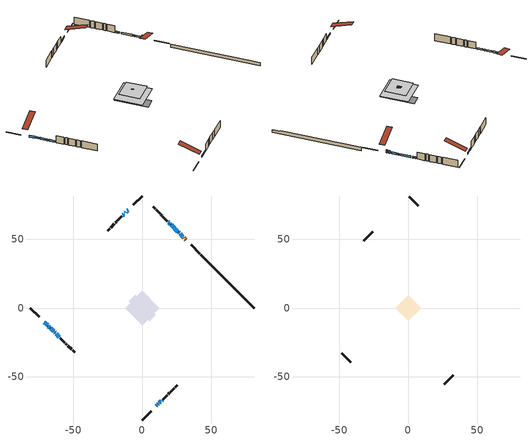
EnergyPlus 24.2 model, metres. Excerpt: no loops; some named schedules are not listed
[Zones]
conditioned space
 floor outside (Floor1 construction): -0.76,0 0,0.76 0.76,0 0,-0.76 z0.5
 floor outside (Floor2 construction): -4.28,0 0,4.28 4.28,0 0,-4.28 z0.5
 floor adiabatic (AdiabaticFloorConstruction): -12.43,0 0,12.43 12.43,0 0,-12.43 z2.94
 floor foundation (Slab1 construction): -9.71,5.07 -5.07,9.71 9.71,-5.07 5.07,-9.71 z-1.75
 wall outside (RimJoist1 construction): 0,-81.41 6.49,-74.91 / -81.41,0 -74.91,-6.49 / 0,81.41 -6.49,74.91 / 41.93,39.48 35.44,45.97 z0.5:0.8
 wall outside (AdiabaticWallConstruction 1): 31.74,49.67 31.31,50.1 / 30.65,50.75 30.1,51.31 z0.5:2.53
 wall outside (AdiabaticWallConstruction): -10.19,71.22 -10.82,70.59 / 29.44,51.97 27.53,53.88 / 26.87,54.54 26.5,54.91 / -11.47,69.94 -12.17,69.24 / -71.22,-10.19 -68.8,-12.6 / -68.15,-13.26 -67.22,-14.19 / -66.56,-14.84 -64.33,-17.07 / 25.84,55.56 21.02,60.39 / 10.19,-71.22 10.65,-70.75 / -12.82,68.58 -12.97,68.44 / 20.36,61.05 20.12,61.29 / 11.31,-70.1 11.8,-69.61 / 19.46,61.95 19,62.41 / -63.68,-17.73 -63.26,-18.15 / -62.61,-18.8 -60.19,-21.22 / 12.45,-68.96 13.1,-68.31 / 13.76,-67.65 14.22,-67.19 / -13.63,67.78 -14.09,67.32 z0.5:1.72
 wall outside (Wall1 construction): 14.88,-66.53 18.15,-63.25 / -59.54,-21.87 -56.26,-25.15 / -14.75,66.66 -18.02,63.38 / 18.34,63.07 15.07,66.34 z0.5:5.38
 wall outside (Wall2 construction): 18.81,-62.6 19.65,-61.76 / -55.6,-25.8 -54.77,-26.64 / -18.68,62.73 -19.52,61.89 / 14.41,67 13.57,67.84 z0.5:5.38
 wall outside (Wall3 construction): 20.3,-61.1 23.15,-58.26 / -54.11,-27.3 -51.26,-30.15 / -20.17,61.23 -23.02,58.39 / 12.92,68.49 10.07,71.34 z0.5:5.38
 wall outside (Wall4 construction): 23.81,-57.6 25.34,-56.07 / -50.6,-30.8 -49.08,-32.33 / -23.68,57.73 -25.21,56.2 / 9.41,72 7.88,73.52 z0.5:5.38
 wall foundation (FoundationWall1 construction): 42.59,38.82,-1.75 42.59,38.82,0.5 77.53,3.88,0.5 77.53,3.88,0.23 81.41,0,0.23 81.41,0,-1.75
 window (WindowConstruction 7): -10.19,71.22 -10.82,70.59 z0.5:1.72
 window (WindowConstruction 8): 29.44,51.97 27.53,53.88 z0.5:1.72
 window (WindowConstruction 9): 26.87,54.54 26.5,54.91 z0.5:1.72
 window (WindowConstruction 10): -11.47,69.93 -12.17,69.24 z0.5:1.72
 window (WindowConstruction 11): -71.22,-10.19 -68.81,-12.6 z0.5:1.72
 window (WindowConstruction 12): -68.15,-13.26 -67.22,-14.19 z0.5:1.72
 window (WindowConstruction 13): -66.56,-14.84 -64.33,-17.07 z0.5:1.72
 window (WindowConstruction): 25.84,55.56 21.02,60.39 z0.5:1.72
 window (WindowConstruction 14): 10.19,-71.22 10.65,-70.75 z0.5:1.72
 window (WindowConstruction 15): -12.83,68.58 -12.97,68.44 z0.5:1.72
 window (WindowConstruction 16): 20.36,61.05 20.12,61.29 z0.5:1.72
 window (WindowConstruction 17): 11.31,-70.1 11.8,-69.61 z0.5:1.72
 window (WindowConstruction 1): 19.46,61.95 19,62.41 z0.5:1.72
 window (WindowConstruction 2): -63.68,-17.73 -63.26,-18.15 z0.5:1.72
 window (WindowConstruction 3): -62.61,-18.8 -60.19,-21.22 z0.5:1.72
 window (WindowConstruction 4): 12.45,-68.96 13.1,-68.31 z0.5:1.72
 window (WindowConstruction 5): 13.76,-67.65 14.22,-67.19 z0.5:1.72
 window (WindowConstruction 6): -13.63,67.78 -14.09,67.32 z0.5:1.72
 door (Door): 31.74,49.67 31.31,50.1 z0.5:2.53
 door (Door 1): 30.65,50.75 30.1,51.31 z0.5:2.53
 ceiling adiabatic (AdiabaticFloorConstruction): 0,-12.43 12.43,0 0,12.43 -12.43,0 z2.94
 roof outside (Roof2 construction): 0,1.84 -1.84,0 0,-1.84 1.84,0 z5.38
attic - vented
 floor to conditioned space (Floor3 construction Reversed): -9.28,0 0,9.28 9.28,0 0,-9.28 z5.38
 wall outside (Wall5 construction): 25.99,-55.42 32.56,-48.85 / -48.42,-32.99 -41.85,-39.56 / -25.86,55.54 -32.43,48.98 / 7.23,74.18 0.66,80.75 z0.5:5.38
 roof outside (Roof1 construction): 9.53,-71.87,5.38 0.49,-62.83,9.64 -1.89,-65.22,9.64 7.15,-74.26,5.38; -71.87,-9.53,5.38 -62.83,-0.49,9.64 -65.22,1.89,9.64 -74.26,-7.15,5.38; -9.53,71.87,5.38 -0.49,62.83,9.64 1.89,65.22,9.64 -7.15,74.26,5.38; 32.4,49.01,5.38 23.36,39.97,9.64 25.74,37.59,9.64 34.78,46.63,5.38
[Building]
Building 1: Terrain=Suburbs
[Site:Location]
Montreal Intl AP_QC: Latitude {deg}=45.47; Longitude {deg}=-73.74; Time Zone {hr}=-5; Elevation {m}=36; Keep Site Location Information=Yes
[Site:GroundTemperature:Shallow]
2.07863, -0.316383, -0.508184, 0.628371, 5.19101, 9.73239, 13.6695, 16.1636, 16.3755, 14.347, 10.5102, 6.10817
[Site:WaterMainsTemperature]
Calculation Method=Schedule; Temperature Schedule=mains temperature schedule
[Material] Roughness=Rough; Thermal Absorptance=0.9
Name | Thickness {m} | Conductivity {W/m-K} | Density {kg/m3} | Specific Heat {J/kg-K} | Solar Absorptance | Visible Absorptance
asphalt or fiberglass shingles | 0.00635 | 0.162714 | 1121.4 | 1465.45 | 0.84 | 0.84
ceiling loosefill ins | 0.254 | 0.0480833 | 16.02 | 1046.75 | 0.7 | 0.7
ceiling stud and cavity | 0.1397 | 0.144512 | 65.682 | 1177.47 | 0.7 | 0.7
concrete 4.0 in. | 0.1016 | 1.803125 | 2242.8 | 837.4 | 0.7 | 0.7
concrete 8.0 in. | 0.2032 | 1.803125 | 2242.8 | 837.4 | 0.7 | 0.7
door material | 0.04445 | 0.327969 | 512.64 | 1214.23 | 0.7 | 0.7
exterior vertical ins | 0.0401387 | 0.029427 | 32.04 | 1214.23 | 0.7 | 0.7
floor covering | 0.0127 | 0.0433444 | 54.468 | 1339.84 | 0.6 | 0.6
floor rigid ins; rim joist rigid ins; wall rigid ins | 0.051816 | 0.029427 | 32.04 | 1214.23 | 0.7 | 0.7
floor rigid ins 1; wall rigid ins 1 | 0.512978 | 0.029427 | 32.04 | 1214.23 | 0.7 | 0.7
floor stud and cavity | 0.1397 | 0.107184 | 92.3553 | 1139.71 | 0.7 | 0.7
floor stud and cavity 1 | 0.1397 | 0.0922318 | 92.3553 | 1139.71 | 0.7 | 0.7
floor stud and cavity 2 | 0.1397 | 1.75129 | 37.0049 | 1207.88 | 0.7 | 0.7
furniture material conditioned space 1 | 0.1524 | 0.115458 | 640.8 | 1214.23 | 0.6 | 0.6
gypsum board | 0.0127 | 0.160291 | 801 | 837.4 | 0.6 | 0.6
gypsum board 1 | 0.0127 | 0.160291 | 801 | 837.4 | 0.7 | 0.7
osb sheathing 0.5 in. | 0.0127 | 0.115458 | 512.64 | 1214.23 | 0.7 | 0.7
osb sheathing 0.75 in. | 0.01905 | 0.115458 | 512.64 | 1214.23 | 0.7 | 0.7
osb sheathing 2.0 in. | 0.0508 | 0.115458 | 512.64 | 1214.23 | 0.7 | 0.7
rim joist stud and cavity | 0.0508 | 0.0341186 | 125.044 | 1163.47 | 0.6 | 0.6
roof stud and cavity | 0.2032 | 0.211767 | 78.34581 | 1123.46 | 0.7 | 0.7
slab rigid ins | 0.00353385 | 0.029427 | 32.04 | 1214.23 | 0.7 | 0.7
wall stud and cavity | 0.1397 | 0.179908 | 139.0536 | 1170.24 | 0.7 | 0.7
wall stud and cavity 1 | 0.1397 | 0.109433 | 139.0536 | 1170.24 | 0.7 | 0.7
wall stud and cavity 2 | 0.1397 | 0.17099 | 139.0536 | 1170.24 | 0.7 | 0.7
wall stud and cavity 3 | 0.1397 | 0.197362 | 139.0536 | 1170.24 | 0.7 | 0.7
wall stud and cavity 4 | 0.0889 | 6.1454 | 50.32683 | 1063.81 | 0.6 | 0.6
wall stud and cavity 5 | 0.0889 | 0.380278 | 52.3479 | 1209.89 | 0.7 | 0.7
wall stud and cavity 6 | 0.0889 | 0.391764 | 83.0341 | 1211.67 | 0.7 | 0.7
wood siding | 0.0254 | 0.102417 | 544.68 | 1172.36 | 0 | 0
wood siding 1 | 0.00254 | 0.102417 | 544.68 | 1172.36 | 0 | 0
wood siding 2; wood siding 3; wood siding 4 | 0.0254 | 0.102417 | 544.68 | 1172.36 | 0.7 | 0.7
[WindowMaterial:SimpleGlazingSystem]
Name | U-Factor {W/m2-K} | Solar Heat Gain Coefficient
WindowMaterial | 3.239299 | 0.66
WindowMaterial 1 | 7.94239 | 0.66
WindowMaterial 10 | 5.243633 | 0.53
WindowMaterial 11 | 8.08377 | 0.62
WindowMaterial 12 | 7.93557 | 0.64
WindowMaterial 2 | 3.866718 | 0.61
WindowMaterial 3 | 2.94007 | 0.65
WindowMaterial 4 | 3.87296 | 0.52
WindowMaterial 5 | 3.597013 | 0.58
WindowMaterial 6 | 3.46017 | 0.61
WindowMaterial 7 | 3.79177 | 0.54
WindowMaterial 8 | 3.55613 | 0.59
WindowMaterial 9 | 3.415317 | 0.62
[Construction]
AdiabaticFloorConstruction: floor stud and cavity 2, floor rigid ins 1, osb sheathing 0.75 in., floor covering
AdiabaticWallConstruction: wood siding 3, wall rigid ins 1, wall stud and cavity 5, gypsum board
AdiabaticWallConstruction 1: wood siding 4, wall rigid ins 1, wall stud and cavity 5, gypsum board
Door; Door 1: door material
Floor1 construction: floor stud and cavity, floor rigid ins, osb sheathing 0.75 in., floor covering
Floor2 construction: floor stud and cavity 1, floor rigid ins, osb sheathing 0.75 in., floor covering
Floor3 construction Reversed: gypsum board, ceiling stud and cavity, ceiling loosefill ins
FoundationWall1 construction: concrete 8.0 in., gypsum board 1
furniture construction conditioned space 1: furniture material conditioned space 1
PartitionWallConstruction: gypsum board, wall stud and cavity 6, gypsum board
RimJoist1 construction: wood siding 2, rim joist rigid ins, osb sheathing 2.0 in., rim joist stud and cavity
Roof1 construction: asphalt or fiberglass shingles
Roof2 construction: asphalt or fiberglass shingles, osb sheathing 0.75 in., roof stud and cavity, gypsum board
Slab1 construction: slab rigid ins, concrete 4.0 in.
Wall1 construction: wood siding, wall rigid ins, osb sheathing 0.5 in., wall stud and cavity, gypsum board
Wall2 construction: wood siding, wall rigid ins, osb sheathing 0.5 in., wall stud and cavity 1, gypsum board
Wall3 construction: wood siding, wall rigid ins, osb sheathing 0.5 in., wall stud and cavity 2, gypsum board
Wall4 construction: wood siding, wall rigid ins, osb sheathing 0.5 in., wall stud and cavity 3, gypsum board
Wall5 construction: wood siding 1, wall stud and cavity 4
WindowConstruction; WindowConstruction 11; WindowConstruction 3: WindowMaterial
WindowConstruction 1: WindowMaterial 1
WindowConstruction 10: WindowMaterial 8
WindowConstruction 12; WindowConstruction 5; WindowConstruction 6: WindowMaterial 4
WindowConstruction 13: WindowMaterial 9
WindowConstruction 14: WindowMaterial 10
WindowConstruction 15: WindowMaterial 11
WindowConstruction 16; WindowConstruction 17: WindowMaterial 12
WindowConstruction 2: WindowMaterial 2
WindowConstruction 4: WindowMaterial 3
WindowConstruction 7: WindowMaterial 5
WindowConstruction 8: WindowMaterial 6
WindowConstruction 9: WindowMaterial 7
[Zone] Multiplier=1; Part of Total Floor Area=Yes
Name | Volume {m3}
attic - vented | 119.2
conditioned space | 1114.3
[Space]
Name | Zone | Volume {m3}
attic - vented 1 | attic - vented | 119.2
conditioned space 1 | conditioned space | 1114.3
[ZoneInfiltration:EffectiveLeakageArea]
infil attic - vented 1: Zone or Space=attic - vented 1; Schedule=Always On Discrete; Effective Air Leakage Area {cm2}=6892; Stack Coefficient=0.000635474; Wind Coefficient=4.73115e-05
[ZoneMixing]
whole house fan mix: Zone or Space=attic - vented; Schedule=Always On Continuous; Design Flow Rate Calculation Method=Flow/Zone; Design Flow Rate {m3/s}=0; Source Zone or Space=conditioned space
[SurfaceProperty:ExposedFoundationPerimeter]
Slab1: Exposed Perimeter Calculation Method=TotalExposedPerimeter; Total Exposed Perimeter {m}=54.9
[InternalMass] Zone or ZoneList=conditioned space; Space or SpaceList=conditioned space 1
Name | Construction | Surface Area {m2}
furniture mass conditioned space 1 | furniture construction conditioned space 1 | 193.4
partition wall mass | PartitionWallConstruction | 483.5
[Lights]
interior lighting: Zone or ZoneList or Space or SpaceList=conditioned space 1; Schedule=interior lighting schedule; Design Level Calculation Method=LightingLevel; Lighting Level {W}=343.2; Return Air Fraction=0; Fraction Radiant=0.6; Fraction Visible=0.2; Fraction Replaceable=1
[People]
occupants: Zone or ZoneList or Space or SpaceList=conditioned space 1; Number of People Schedule=occupants schedule; Number of People Calculation Method=People; Number of People=3; Fraction Radiant=0.314171; Sensible Heat Fraction=0.56303; Activity Level Schedule=occupants activity schedule; Carbon Dioxide Generation Rate {m3/s-W}=0; Enable ASHRAE 55 Comfort Warnings=No; Mean Radiant Temperature Calculation Type=EnclosureAveraged
[ElectricEquipment] Zone or ZoneList or Space or SpaceList=conditioned space 1; Design Level Calculation Method=EquipmentLevel
Name | Schedule | Design Level {W} | Fraction Latent | Fraction Radiant | Fraction Lost
clothes dryer | clothes dryer schedule | 140.772 | 0.015 | 0.081 | 0.85
clothes washer | clothes washer schedule | 32.1985 | 0.03 | 0.162 | 0.7
cooking range | cooking range schedule | 215.147 | 0.08 | 0.432 | 0.2
dishwasher | dishwasher schedule | 66.8632 | 0.3 | 0.18 | 0.4
fridge | fridge schedule | 72.9452 | 0 | 0.6 | 0
mech vent house fan | mech vent house fan schedule | 550 | 0 | 0 | 1
mech vent house fan cfis | mech vent house fan cfis schedule | 0 | 0 | 0 | 0
misc plug loads | misc plug loads schedule | 494.7 | 0.045 | 0.513 | 0.1
whole house fan | Always On Discrete | 0 | 0 | 0 | 1
[OtherEquipment] Zone or ZoneList or Space or SpaceList=conditioned space 1; Design Level Calculation Method=EquipmentLevel
Name | Fuel Type | Schedule | Design Level {W} | Fraction Latent | Fraction Radiant | Fraction Lost
clothes dryer 1 | Electricity | clothes dryer schedule | 0 | 0.015 | 0.081 | 0.85
cooking range 1 | Electricity | cooking range schedule | 0 | 0.08 | 0.432 | 0.2
general water use latent | None | general water use schedule | 62.594 | 1 | 0 | 0
general water use sensible | None | general water use schedule | -61.6891 | 0 | 0.6 | 0
mech vent house fan latent load | None | Always On Discrete | 0 | 1 | 0 | 0
mech vent house fan sensible load | None | Always On Discrete | 0 | 0 | 0 | 0
water heater energy adjustment1 | Electricity | Always On Discrete | 0.01 | 0 | 0 | 1
[ZoneInfiltration:DesignFlowRate] Zone or ZoneList or Space or SpaceList=conditioned space 1; Schedule=Always On Discrete; Design Flow Rate Calculation Method=Flow/Zone; Design Flow Rate {m3/s}=0
infil flow; natural vent flow; whole house fan flow
[Foundation:Kiva]
Foundation Kiva 1: Initial Indoor Air Temperature {C}=21; Wall Height Above Grade {m}=0.499994; Wall Depth Below Slab {m}=0.2032; Custom Block Material Name 1=exterior vertical ins; Custom Block Depth 1 {m}=2.25; Custom Block X Position 1 {m}=0.2159; Custom Block Z Position 1 {m}=0
[Foundation:Kiva:Settings]
Soil Conductivity {W/m-K}=0.849921; Soil Density {kg/m3}=1842.3; Soil Specific Heat {J/kg-K}=418.7; Ground Solar Absorptivity=0.9; Ground Thermal Absorptivity=0.9; Ground Surface Roughness {m}=0.03; Far-Field Width {m}=40; Deep-Ground Boundary Condition=ZeroFlux; Deep-Ground Depth {m}=40; Minimum Cell Dimension {m}=0.2; Maximum Cell Growth Coefficient=3; Simulation Timestep=Timestep
[Exterior:Lights]
exterior lighting: Schedule=exterior lighting schedule; Design Level {W}=75.6
[Schedule:Constant]
Name | Hourly Value
Always On Continuous; mech vent house fan schedule; mech vent house fan cfis schedule; Always On Discrete | 1
occupants activity schedule | 117.228
fridge schedule | 0
[Schedule:Week:Daily]
interior lighting schedule Week Rule - Jan1-Jan27: interior lighting schedule day, interior lighting schedule day, interior lighting schedule day, interior lighting schedule day, interior lighting schedule day, interior lighting schedule day, interior lighting schedule day, interior lighting schedule default day, interior lighting schedule default day, interior lighting schedule default day, interior lighting schedule default day, interior lighting schedule default day
interior lighting schedule Week Rule - Jan28-Feb3: interior lighting schedule day, interior lighting schedule day, interior lighting schedule day, interior lighting schedule day, interior lighting schedule day 1, interior lighting schedule day 1, interior lighting schedule day 1, interior lighting schedule default day, interior lighting schedule default day, interior lighting schedule default day, interior lighting schedule default day, interior lighting schedule default day
interior lighting schedule Week Rule - Feb4-Feb24: interior lighting schedule day 1, interior lighting schedule day 1, interior lighting schedule day 1, interior lighting schedule day 1, interior lighting schedule day 1, interior lighting schedule day 1, interior lighting schedule day 1, interior lighting schedule default day, interior lighting schedule default day, interior lighting schedule default day, interior lighting schedule default day, interior lighting schedule default day
interior lighting schedule Week Rule - Feb25-Mar3: interior lighting schedule day 1, interior lighting schedule day 1, interior lighting schedule day 1, interior lighting schedule day 1, interior lighting schedule day 2, interior lighting schedule day 2, interior lighting schedule day 2, interior lighting schedule default day, interior lighting schedule default day, interior lighting schedule default day, interior lighting schedule default day, interior lighting schedule default day
interior lighting schedule Week Rule - Mar4-Mar31: interior lighting schedule day 2, interior lighting schedule day 2, interior lighting schedule day 2, interior lighting schedule day 2, interior lighting schedule day 2, interior lighting schedule day 2, interior lighting schedule day 2, interior lighting schedule default day, interior lighting schedule default day, interior lighting schedule default day, interior lighting schedule default day, interior lighting schedule default day
interior lighting schedule Week Rule - Apr1-Apr28: interior lighting schedule day 3, interior lighting schedule day 3, interior lighting schedule day 3, interior lighting schedule day 3, interior lighting schedule day 3, interior lighting schedule day 3, interior lighting schedule day 3, interior lighting schedule default day, interior lighting schedule default day, interior lighting schedule default day, interior lighting schedule default day, interior lighting schedule default day
interior lighting schedule Week Rule - Apr29-May5: interior lighting schedule day 3, interior lighting schedule day 3, interior lighting schedule day 4, interior lighting schedule day 4, interior lighting schedule day 4, interior lighting schedule day 4, interior lighting schedule day 4, interior lighting schedule default day, interior lighting schedule default day, interior lighting schedule default day, interior lighting schedule default day, interior lighting schedule default day
interior lighting schedule Week Rule - May6-May26: interior lighting schedule day 4, interior lighting schedule day 4, interior lighting schedule day 4, interior lighting schedule day 4, interior lighting schedule day 4, interior lighting schedule day 4, interior lighting schedule day 4, interior lighting schedule default day, interior lighting schedule default day, interior lighting schedule default day, interior lighting schedule default day, interior lighting schedule default day
interior lighting schedule Week Rule - May27-Jun2: interior lighting schedule day 4, interior lighting schedule day 4, interior lighting schedule day 4, interior lighting schedule day 4, interior lighting schedule day 4, interior lighting schedule day 5, interior lighting schedule day 5, interior lighting schedule default day, interior lighting schedule default day, interior lighting schedule default day, interior lighting schedule default day, interior lighting schedule default day
interior lighting schedule Week Rule - Jun3-Jun30: interior lighting schedule day 5, interior lighting schedule day 5, interior lighting schedule day 5, interior lighting schedule day 5, interior lighting schedule day 5, interior lighting schedule day 5, interior lighting schedule day 5, interior lighting schedule default day, interior lighting schedule default day, interior lighting schedule default day, interior lighting schedule default day, interior lighting schedule default day
interior lighting schedule Week Rule - Jul1-Jul28: interior lighting schedule day 6, interior lighting schedule day 6, interior lighting schedule day 6, interior lighting schedule day 6, interior lighting schedule day 6, interior lighting schedule day 6, interior lighting schedule day 6, interior lighting schedule default day, interior lighting schedule default day, interior lighting schedule default day, interior lighting schedule default day, interior lighting schedule default day
interior lighting schedule Week Rule - Jul29-Aug4: interior lighting schedule day 6, interior lighting schedule day 6, interior lighting schedule day 6, interior lighting schedule day 7, interior lighting schedule day 7, interior lighting schedule day 7, interior lighting schedule day 7, interior lighting schedule default day, interior lighting schedule default day, interior lighting schedule default day, interior lighting schedule default day, interior lighting schedule default day
interior lighting schedule Week Rule - Aug5-Aug25: interior lighting schedule day 7, interior lighting schedule day 7, interior lighting schedule day 7, interior lighting schedule day 7, interior lighting schedule day 7, interior lighting schedule day 7, interior lighting schedule day 7, interior lighting schedule default day, interior lighting schedule default day, interior lighting schedule default day, interior lighting schedule default day, interior lighting schedule default day
interior lighting schedule Week Rule - Aug26-Sep1: interior lighting schedule day 7, interior lighting schedule day 7, interior lighting schedule day 7, interior lighting schedule day 7, interior lighting schedule day 7, interior lighting schedule day 7, interior lighting schedule day 8, interior lighting schedule default day, interior lighting schedule default day, interior lighting schedule default day, interior lighting schedule default day, interior lighting schedule default day
interior lighting schedule Week Rule - Sep2-Sep29: interior lighting schedule day 8, interior lighting schedule day 8, interior lighting schedule day 8, interior lighting schedule day 8, interior lighting schedule day 8, interior lighting schedule day 8, interior lighting schedule day 8, interior lighting schedule default day, interior lighting schedule default day, interior lighting schedule default day, interior lighting schedule default day, interior lighting schedule default day
interior lighting schedule Week Rule - Sep30-Oct6: interior lighting schedule day 8, interior lighting schedule day 9, interior lighting schedule day 9, interior lighting schedule day 9, interior lighting schedule day 9, interior lighting schedule day 9, interior lighting schedule day 9, interior lighting schedule default day, interior lighting schedule default day, interior lighting schedule default day, interior lighting schedule default day, interior lighting schedule default day
interior lighting schedule Week Rule - Oct7-Oct27: interior lighting schedule day 9, interior lighting schedule day 9, interior lighting schedule day 9, interior lighting schedule day 9, interior lighting schedule day 9, interior lighting schedule day 9, interior lighting schedule day 9, interior lighting schedule default day, interior lighting schedule default day, interior lighting schedule default day, interior lighting schedule default day, interior lighting schedule default day
interior lighting schedule Week Rule - Oct28-Nov3: interior lighting schedule day 9, interior lighting schedule day 9, interior lighting schedule day 9, interior lighting schedule day 9, interior lighting schedule day 10, interior lighting schedule day 10, interior lighting schedule day 10, interior lighting schedule default day, interior lighting schedule default day, interior lighting schedule default day, interior lighting schedule default day, interior lighting schedule default day
interior lighting schedule Week Rule - Nov4-Nov24: interior lighting schedule day 10, interior lighting schedule day 10, interior lighting schedule day 10, interior lighting schedule day 10, interior lighting schedule day 10, interior lighting schedule day 10, interior lighting schedule day 10, interior lighting schedule default day, interior lighting schedule default day, interior lighting schedule default day, interior lighting schedule default day, interior lighting schedule default day
interior lighting schedule Week Rule - Nov25-Dec1: interior lighting schedule day 10, interior lighting schedule day 10, interior lighting schedule day 10, interior lighting schedule day 10, interior lighting schedule day 10, interior lighting schedule day 10, interior lighting schedule day 11, interior lighting schedule default day, interior lighting schedule default day, interior lighting schedule default day, interior lighting schedule default day, interior lighting schedule default day
interior lighting schedule Week Rule - Dec2-Dec31: interior lighting schedule day 11, interior lighting schedule day 11, interior lighting schedule day 11, interior lighting schedule day 11, interior lighting schedule day 11, interior lighting schedule day 11, interior lighting schedule day 11, interior lighting schedule default day, interior lighting schedule default day, interior lighting schedule default day, interior lighting schedule default day, interior lighting schedule default day
occupants schedule Week Rule - Jan1-Dec31: occupants schedule day, occupants schedule day, occupants schedule day, occupants schedule day, occupants schedule day, occupants schedule day, occupants schedule day, occupants schedule default day, occupants schedule default day, occupants schedule default day, occupants schedule default day, occupants schedule default day
clothes dryer schedule Week Rule - Jan1-Dec31: clothes dryer schedule day, clothes dryer schedule day, clothes dryer schedule day, clothes dryer schedule day, clothes dryer schedule day, clothes dryer schedule day, clothes dryer schedule day, clothes dryer schedule default day, clothes dryer schedule default day, clothes dryer schedule default day, clothes dryer schedule default day, clothes dryer schedule default day
clothes washer schedule Week Rule - Jan1-Dec31: clothes washer schedule day, clothes washer schedule day, clothes washer schedule day, clothes washer schedule day, clothes washer schedule day, clothes washer schedule day, clothes washer schedule day, clothes washer schedule default day, clothes washer schedule default day, clothes washer schedule default day, clothes washer schedule default day, clothes washer schedule default day
cooking range schedule Week Rule - Jan1-Dec31: cooking range schedule day, cooking range schedule day, cooking range schedule day, cooking range schedule day, cooking range schedule day, cooking range schedule day, cooking range schedule day, cooking range schedule default day, cooking range schedule default day, cooking range schedule default day, cooking range schedule default day, cooking range schedule default day
dishwasher schedule Week Rule - Jan1-Dec31: dishwasher schedule day, dishwasher schedule day, dishwasher schedule day, dishwasher schedule day, dishwasher schedule day, dishwasher schedule day, dishwasher schedule day, dishwasher schedule default day, dishwasher schedule default day, dishwasher schedule default day, dishwasher schedule default day, dishwasher schedule default day
misc plug loads schedule Week Rule - Jan1-Dec31: misc plug loads schedule day, misc plug loads schedule day, misc plug loads schedule day, misc plug loads schedule day, misc plug loads schedule day, misc plug loads schedule day, misc plug loads schedule day, misc plug loads schedule default day, misc plug loads schedule default day, misc plug loads schedule default day, misc plug loads schedule default day, misc plug loads schedule default day
general water use schedule Week Rule - Jan1-Dec31: general water use schedule day, general water use schedule day, general water use schedule day, general water use schedule day, general water use schedule day, general water use schedule day, general water use schedule day, general water use schedule default day, general water use schedule default day, general water use schedule default day, general water use schedule default day, general water use schedule default day
exterior lighting schedule Week Rule - Jan1-Jan27: exterior lighting schedule day, exterior lighting schedule day, exterior lighting schedule day, exterior lighting schedule day, exterior lighting schedule day, exterior lighting schedule day, exterior lighting schedule day, exterior lighting schedule default day, exterior lighting schedule default day, exterior lighting schedule default day, exterior lighting schedule default day, exterior lighting schedule default day
exterior lighting schedule Week Rule - Jan28-Feb3: exterior lighting schedule day, exterior lighting schedule day, exterior lighting schedule day, exterior lighting schedule day, exterior lighting schedule day 1, exterior lighting schedule day 1, exterior lighting schedule day 1, exterior lighting schedule default day, exterior lighting schedule default day, exterior lighting schedule default day, exterior lighting schedule default day, exterior lighting schedule default day
exterior lighting schedule Week Rule - Feb4-Feb24: exterior lighting schedule day 1, exterior lighting schedule day 1, exterior lighting schedule day 1, exterior lighting schedule day 1, exterior lighting schedule day 1, exterior lighting schedule day 1, exterior lighting schedule day 1, exterior lighting schedule default day, exterior lighting schedule default day, exterior lighting schedule default day, exterior lighting schedule default day, exterior lighting schedule default day
exterior lighting schedule Week Rule - Feb25-Mar3: exterior lighting schedule day 1, exterior lighting schedule day 1, exterior lighting schedule day 1, exterior lighting schedule day 1, exterior lighting schedule day 2, exterior lighting schedule day 2, exterior lighting schedule day 2, exterior lighting schedule default day, exterior lighting schedule default day, exterior lighting schedule default day, exterior lighting schedule default day, exterior lighting schedule default day
exterior lighting schedule Week Rule - Mar4-Mar31: exterior lighting schedule day 2, exterior lighting schedule day 2, exterior lighting schedule day 2, exterior lighting schedule day 2, exterior lighting schedule day 2, exterior lighting schedule day 2, exterior lighting schedule day 2, exterior lighting schedule default day, exterior lighting schedule default day, exterior lighting schedule default day, exterior lighting schedule default day, exterior lighting schedule default day
exterior lighting schedule Week Rule - Apr1-Apr28: exterior lighting schedule day 3, exterior lighting schedule day 3, exterior lighting schedule day 3, exterior lighting schedule day 3, exterior lighting schedule day 3, exterior lighting schedule day 3, exterior lighting schedule day 3, exterior lighting schedule default day, exterior lighting schedule default day, exterior lighting schedule default day, exterior lighting schedule default day, exterior lighting schedule default day
exterior lighting schedule Week Rule - Apr29-May5: exterior lighting schedule day 3, exterior lighting schedule day 3, exterior lighting schedule day 4, exterior lighting schedule day 4, exterior lighting schedule day 4, exterior lighting schedule day 4, exterior lighting schedule day 4, exterior lighting schedule default day, exterior lighting schedule default day, exterior lighting schedule default day, exterior lighting schedule default day, exterior lighting schedule default day
exterior lighting schedule Week Rule - May6-May26: exterior lighting schedule day 4, exterior lighting schedule day 4, exterior lighting schedule day 4, exterior lighting schedule day 4, exterior lighting schedule day 4, exterior lighting schedule day 4, exterior lighting schedule day 4, exterior lighting schedule default day, exterior lighting schedule default day, exterior lighting schedule default day, exterior lighting schedule default day, exterior lighting schedule default day
exterior lighting schedule Week Rule - May27-Jun2: exterior lighting schedule day 4, exterior lighting schedule day 4, exterior lighting schedule day 4, exterior lighting schedule day 4, exterior lighting schedule day 4, exterior lighting schedule day 5, exterior lighting schedule day 5, exterior lighting schedule default day, exterior lighting schedule default day, exterior lighting schedule default day, exterior lighting schedule default day, exterior lighting schedule default day
exterior lighting schedule Week Rule - Jun3-Jun30: exterior lighting schedule day 5, exterior lighting schedule day 5, exterior lighting schedule day 5, exterior lighting schedule day 5, exterior lighting schedule day 5, exterior lighting schedule day 5, exterior lighting schedule day 5, exterior lighting schedule default day, exterior lighting schedule default day, exterior lighting schedule default day, exterior lighting schedule default day, exterior lighting schedule default day
exterior lighting schedule Week Rule - Jul1-Jul28: exterior lighting schedule day 6, exterior lighting schedule day 6, exterior lighting schedule day 6, exterior lighting schedule day 6, exterior lighting schedule day 6, exterior lighting schedule day 6, exterior lighting schedule day 6, exterior lighting schedule default day, exterior lighting schedule default day, exterior lighting schedule default day, exterior lighting schedule default day, exterior lighting schedule default day
exterior lighting schedule Week Rule - Jul29-Aug4: exterior lighting schedule day 6, exterior lighting schedule day 6, exterior lighting schedule day 6, exterior lighting schedule day 7, exterior lighting schedule day 7, exterior lighting schedule day 7, exterior lighting schedule day 7, exterior lighting schedule default day, exterior lighting schedule default day, exterior lighting schedule default day, exterior lighting schedule default day, exterior lighting schedule default day
exterior lighting schedule Week Rule - Aug5-Aug25: exterior lighting schedule day 7, exterior lighting schedule day 7, exterior lighting schedule day 7, exterior lighting schedule day 7, exterior lighting schedule day 7, exterior lighting schedule day 7, exterior lighting schedule day 7, exterior lighting schedule default day, exterior lighting schedule default day, exterior lighting schedule default day, exterior lighting schedule default day, exterior lighting schedule default day
exterior lighting schedule Week Rule - Aug26-Sep1: exterior lighting schedule day 7, exterior lighting schedule day 7, exterior lighting schedule day 7, exterior lighting schedule day 7, exterior lighting schedule day 7, exterior lighting schedule day 7, exterior lighting schedule day 8, exterior lighting schedule default day, exterior lighting schedule default day, exterior lighting schedule default day, exterior lighting schedule default day, exterior lighting schedule default day
exterior lighting schedule Week Rule - Sep2-Sep29: exterior lighting schedule day 8, exterior lighting schedule day 8, exterior lighting schedule day 8, exterior lighting schedule day 8, exterior lighting schedule day 8, exterior lighting schedule day 8, exterior lighting schedule day 8, exterior lighting schedule default day, exterior lighting schedule default day, exterior lighting schedule default day, exterior lighting schedule default day, exterior lighting schedule default day
exterior lighting schedule Week Rule - Sep30-Oct6: exterior lighting schedule day 8, exterior lighting schedule day 9, exterior lighting schedule day 9, exterior lighting schedule day 9, exterior lighting schedule day 9, exterior lighting schedule day 9, exterior lighting schedule day 9, exterior lighting schedule default day, exterior lighting schedule default day, exterior lighting schedule default day, exterior lighting schedule default day, exterior lighting schedule default day
exterior lighting schedule Week Rule - Oct7-Oct27: exterior lighting schedule day 9, exterior lighting schedule day 9, exterior lighting schedule day 9, exterior lighting schedule day 9, exterior lighting schedule day 9, exterior lighting schedule day 9, exterior lighting schedule day 9, exterior lighting schedule default day, exterior lighting schedule default day, exterior lighting schedule default day, exterior lighting schedule default day, exterior lighting schedule default day
exterior lighting schedule Week Rule - Oct28-Nov3: exterior lighting schedule day 9, exterior lighting schedule day 9, exterior lighting schedule day 9, exterior lighting schedule day 9, exterior lighting schedule day 10, exterior lighting schedule day 10, exterior lighting schedule day 10, exterior lighting schedule default day, exterior lighting schedule default day, exterior lighting schedule default day, exterior lighting schedule default day, exterior lighting schedule default day
[Schedule:Year]
interior lighting schedule: interior lighting schedule Week Rule - Jan1-Jan27, 1, 1, 1, 27, interior lighting schedule Week Rule - Jan28-Feb3, 1, 28, 2, 3, interior lighting schedule Week Rule - Feb4-Feb24, 2, 4, 2, 24, interior lighting schedule Week Rule - Feb25-Mar3, 2, 25, 3, 3, interior lighting schedule Week Rule - Mar4-Mar31, 3, 4, 3, 31, interior lighting schedule Week Rule - Apr1-Apr28, 4, 1, 4, 28, interior lighting schedule Week Rule - Apr29-May5, 4, 29, 5, 5, interior lighting schedule Week Rule - May6-May26, 5, 6, 5, 26, interior lighting schedule Week Rule - May27-Jun2, 5, 27, 6, 2, interior lighting schedule Week Rule - Jun3-Jun30, 6, 3, 6, 30, interior lighting schedule Week Rule - Jul1-Jul28, 7, 1, 7, 28, interior lighting schedule Week Rule - Jul29-Aug4, 7, 29, 8, 4, interior lighting schedule Week Rule - Aug5-Aug25, 8, 5, 8, 25, interior lighting schedule Week Rule - Aug26-Sep1, 8, 26, 9, 1, interior lighting schedule Week Rule - Sep2-Sep29, 9, 2, 9, 29, interior lighting schedule Week Rule - Sep30-Oct6, 9, 30, 10, 6, interior lighting schedule Week Rule - Oct7-Oct27, 10, 7, 10, 27, interior lighting schedule Week Rule - Oct28-Nov3, 10, 28, 11, 3, interior lighting schedule Week Rule - Nov4-Nov24, 11, 4, 11, 24, interior lighting schedule Week Rule - Nov25-Dec1, 11, 25, 12, 1, interior lighting schedule Week Rule - Dec2-Dec31, 12, 2, 12, 31
occupants schedule: occupants schedule Week Rule - Jan1-Dec31, 1, 1, 12, 31
clothes dryer schedule: clothes dryer schedule Week Rule - Jan1-Dec31, 1, 1, 12, 31
clothes washer schedule: clothes washer schedule Week Rule - Jan1-Dec31, 1, 1, 12, 31
cooking range schedule: cooking range schedule Week Rule - Jan1-Dec31, 1, 1, 12, 31
dishwasher schedule: dishwasher schedule Week Rule - Jan1-Dec31, 1, 1, 12, 31
misc plug loads schedule: misc plug loads schedule Week Rule - Jan1-Dec31, 1, 1, 12, 31
general water use schedule: general water use schedule Week Rule - Jan1-Dec31, 1, 1, 12, 31
exterior lighting schedule: exterior lighting schedule Week Rule - Jan1-Jan27, 1, 1, 1, 27, exterior lighting schedule Week Rule - Jan28-Feb3, 1, 28, 2, 3, exterior lighting schedule Week Rule - Feb4-Feb24, 2, 4, 2, 24, exterior lighting schedule Week Rule - Feb25-Mar3, 2, 25, 3, 3, exterior lighting schedule Week Rule - Mar4-Mar31, 3, 4, 3, 31, exterior lighting schedule Week Rule - Apr1-Apr28, 4, 1, 4, 28, exterior lighting schedule Week Rule - Apr29-May5, 4, 29, 5, 5, exterior lighting schedule Week Rule - May6-May26, 5, 6, 5, 26, exterior lighting schedule Week Rule - May27-Jun2, 5, 27, 6, 2, exterior lighting schedule Week Rule - Jun3-Jun30, 6, 3, 6, 30, exterior lighting schedule Week Rule - Jul1-Jul28, 7, 1, 7, 28, exterior lighting schedule Week Rule - Jul29-Aug4, 7, 29, 8, 4, exterior lighting schedule Week Rule - Aug5-Aug25, 8, 5, 8, 25, exterior lighting schedule Week Rule - Aug26-Sep1, 8, 26, 9, 1, exterior lighting schedule Week Rule - Sep2-Sep29, 9, 2, 9, 29, exterior lighting schedule Week Rule - Sep30-Oct6, 9, 30, 10, 6, exterior lighting schedule Week Rule - Oct7-Oct27, 10, 7, 10, 27, exterior lighting schedule Week Rule - Oct28-Nov3, 10, 28, 11, 3, exterior lighting schedule Week Rule - Nov4-Nov24, 11, 4, 11, 24, exterior lighting schedule Week Rule - Nov25-Dec1, 11, 25, 12, 1, exterior lighting schedule Week Rule - Dec2-Dec31, 12, 2, 12, 31
[Schedule:Compact]
mains temperature schedule: Through: 01/01, For: AllDays, Until: 24:00, 6.56833, Through: 01/02, For: AllDays, Until: 24:00, 6.48722, Through: 01/03, For: AllDays, Until: 24:00, 6.40722, Through: 01/04, For: AllDays, Until: 24:00, 6.32889, Through: 01/05, For: AllDays, Until: 24:00, 6.25167, Through: 01/06, For: AllDays, Until: 24:00, 6.17611, Through: 01/07, For: AllDays, Until: 24:00, 6.10222, Through: 01/08, For: AllDays, Until: 24:00, 6.02944, Through: 01/09, For: AllDays, Until: 24:00, 5.95833, Through: 01/10, For: AllDays, Until: 24:00, 5.88889, Through: 01/11, For: AllDays, Until: 24:00, 5.82056, Through: 01/12, For: AllDays, Until: 24:00, 5.75444, Through: 01/13, For: AllDays, Until: 24:00, 5.68944, Through: 01/14, For: AllDays, Until: 24:00, 5.62611, Through: 01/15, For: AllDays, Until: 24:00, 5.56444, Through: 01/16, For: AllDays, Until: 24:00, 5.50444, Through: 01/17, For: AllDays, Until: 24:00, 5.44611, Through: 01/18, For: AllDays, Until: 24:00, 5.38944, Through: 01/19, For: AllDays, Until: 24:00, 5.33389, Through: 01/20, For: AllDays, Until: 24:00, 5.28111, Through: 01/21, For: AllDays, Until: 24:00, 5.22944, Through: 01/22, For: AllDays, Until: 24:00, 5.17944, Through: 01/23, For: AllDays, Until: 24:00, 5.13111, Through: 01/24, For: AllDays, Until: 24:00, 5.085, Through: 01/25, For: AllDays, Until: 24:00, 5.04056, Through: 01/26, For: AllDays, Until: 24:00, 4.99778, Through: 01/27, For: AllDays, Until: 24:00, 4.95667, Through: 01/28, For: AllDays, Until: 24:00, 4.91778, Through: 01/29, For: AllDays, Until: 24:00, 4.88056, Through: 01/30, For: AllDays, Until: 24:00, 4.845, Through: 01/31, For: AllDays, Until: 24:00, 4.81167, Through: 02/01, For: AllDays, Until: 24:00, 4.77944, Through: 02/02, For: AllDays, Until: 24:00, 4.75, Through: 02/03, For: AllDays, Until: 24:00, 4.72167, Through: 02/04, For: AllDays, Until: 24:00, 4.69611, Through: 02/05, For: AllDays, Until: 24:00, 4.67167, Through: 02/06, For: AllDays, Until: 24:00, 4.64944, Through: 02/07, For: AllDays, Until: 24:00, 4.62889, Through: 02/08, For: AllDays, Until: 24:00, 4.61056, Through: 02/09, For: AllDays, Until: 24:00, 4.59389, Through: 02/10, For: AllDays, Until: 24:00, 4.57944, Through: 02/11, For: AllDays, Until: 24:00, 4.56667, Through: 02/12, For: AllDays, Until: 24:00, 4.55611, Through: 02/13, For: AllDays, Until: 24:00, 4.54722, Through: 02/14, For: AllDays, Until: 24:00, 4.54056, Through: 02/15, For: AllDays, Until: 24:00, 4.53556, Through: 02/16, For: AllDays, Until: 24:00, 4.53278, Through: 02/17, For: AllDays, Until: 24:00, 4.53167, Through: 02/18, For: AllDays, Until: 24:00, 4.53278, Through: 02/19, For: AllDays, Until: 24:00, 4.53556, Through: 02/20, For: AllDays, Until: 24:00, 4.54056, Through: 02/21, For: AllDays, Until: 24:00, 4.54722, Through: 02/22, For: AllDays, Until: 24:00, 4.55611, Through: 02/23, For: AllDays, Until: 24:00, 4.56667, Through: 02/24, For: AllDays, Until: 24:00, 4.57944, Through: 02/25, For: AllDays, Until: 24:00, 4.59389, Through: 02/26, For: AllDays, Until: 24:00, 4.61056, Through: 02/27, For: AllDays, Until: 24:00, 4.62889, Through: 02/28, For: AllDays, Until: 24:00, 4.64889, Through: 03/01, For: AllDays, Until: 24:00, 4.67111, Through: 03/02, For: AllDays, Until: 24:00, 4.69556, Through: 03/03, For: AllDays, Until: 24:00, 4.72167, Through: 03/04, For: AllDays, Until: 24:00, 4.74944, Through: 03/05, For: AllDays, Until: 24:00, 4.77944, Through: 03/06, For: AllDays, Until: 24:00, 4.81111, Through: 03/07, For: AllDays, Until: 24:00, 4.84444, Through: 03/08, For: AllDays, Until: 24:00, 4.88, Through: 03/09, For: AllDays, Until: 24:00, 4.91722, Through: 03/10, For: AllDays, Until: 24:00, 4.95611, Through: 03/11, For: AllDays, Until: 24:00, 4.99722, Through: 03/12, For: AllDays, Until: 24:00, 5.04, Through: 03/13, For: AllDays, Until: 24:00, 5.08444, Through: 03/14, For: AllDays, Until: 24:00, 5.13056, Through: 03/15, For: AllDays, Until: 24:00, 5.17889, Through: 03/16, For: AllDays, Until: 24:00, 5.22833, Through: 03/17, For: AllDays, Until: 24:00, 5.28, Through: 03/18, For: AllDays, Until: 24:00, 5.33333, Through: 03/19, For: AllDays, Until: 24:00, 5.38833, Through: 03/20, For: AllDays, Until: 24:00, 5.445, Through: 03/21, For: AllDays, Until: 24:00, 5.50333, Through: 03/22, For: AllDays, Until: 24:00, 5.56333, Through: 03/23, For: AllDays, Until: 24:00, 5.625, Through: 03/24, For: AllDays, Until: 24:00, 5.68833, Through: 03/25, For: AllDays, Until: 24:00, 5.75333, Through: 03/26, For: AllDays, Until: 24:00, 5.81944, Through: 03/27, For: AllDays, Until: 24:00, 5.88778, Through: 03/28, For: AllDays, Until: 24:00, 5.95722, Through: 03/29, For: AllDays, Until: 24:00, 6.02833, Through: 03/30, For: AllDays, Until: 24:00, 6.10111, Through: 03/31, For: AllDays, Until: 24:00, 6.175, Through: 04/01, For: AllDays, Until: 24:00, 6.25056, Through: 04/02, For: AllDays, Until: 24:00, 6.32778, Through: 04/03, For: AllDays, Until: 24:00, 6.40611, Through: 04/04, For: AllDays, Until: 24:00, 6.48556, Through: 04/05, For: AllDays, Until: 24:00, 6.56722, Through: 04/06, For: AllDays, Until: 24:00, 6.64944, Through: 04/07, For: AllDays, Until: 24:00, 6.73333, Through: 04/08, For: AllDays, Until: 24:00, 6.81833, Through: 04/09, For: AllDays, Until: 24:00, 6.905, Through: 04/10, For: AllDays, Until: 24:00, 6.99278, Through: 04/11, For: AllDays, Until: 24:00, 7.08111, Through: 04/12, For: AllDays, Until: 24:00, 7.17167, Through: 04/13, For: AllDays, Until: 24:00, 7.26278, Through: 04/14, For: AllDays, Until: 24:00, 7.355, Through: 04/15, For: AllDays, Until: 24:00, 7.44833, Through: 04/16, For: AllDays, Until: 24:00, 7.54278, Through: 04/17, For: AllDays, Until: 24:00, 7.63889, Through: 04/18, For: AllDays, Until: 24:00, 7.735, Through: 04/19, For: AllDays, Until: 24:00, 7.83278, Through: 04/20, For: AllDays, Until: 24:00, 7.93167, Through: 04/21, For: AllDays, Until: 24:00, 8.03111, Through: 04/22, For: AllDays, Until: 24:00, 8.13167, Through: 04/23, For: AllDays, Until: 24:00, 8.23278, Through: 04/24, For: AllDays, Until: 24:00, 8.335, Through: 04/25, For: AllDays, Until: 24:00, 8.43778, Through: 04/26, For: AllDays, Until: 24:00, 8.54167, Through: 04/27, For: AllDays, Until: 24:00, 8.64611, Through: 04/28, For: AllDays, Until: 24:00, 8.75167, Through: 04/29, For: AllDays, Until: 24:00, 8.85778, Through: 04/30, For: AllDays, Until: 24:00, 8.96444, Through: 05/01, For: AllDays, Until: 24:00, 9.07167, Through: 05/02, For: AllDays, Until: 24:00, 9.17944, Through: 05/03, For: AllDays, Until: 24:00, 9.28778, Through: 05/04, For: AllDays, Until: 24:00, 9.39667, Through: 05/05, For: AllDays, Until: 24:00, 9.50667, Through: 05/06, For: AllDays, Until: 24:00, 9.61667, Through: 05/07, For: AllDays, Until: 24:00, 9.72667, Through: 05/08, For: AllDays, Until: 24:00, 9.83778, Through: 05/09, For: AllDays, Until: 24:00, 9.94889, Through: 05/10, For: AllDays, Until: 24:00, 10.0606, Through: 05/11, For: AllDays, Until: 24:00, 10.1722, Through: 05/12, For: AllDays, Until: 24:00, 10.2844, Through: 05/13, For: AllDays, Until: 24:00, 10.3967, Through: 05/14, For: AllDays, Until: 24:00, 10.5094, Through: 05/15, For: AllDays, Until: 24:00, 10.6222, Through: 05/16, For: AllDays, Until: 24:00, 10.735, Through: 05/17, For: AllDays, Until: 24:00, 10.8478, Through: 05/18, For: AllDays, Until: 24:00, 10.9611, Through: 05/19, For: AllDays, Until: 24:00, 11.0744, Through: 05/20, For: AllDays, Until: 24:00, 11.1872, Through: 05/21, For: AllDays, Until: 24:00, 11.3006, Through: 05/22, For: AllDays, Until: 24:00, 11.4133, Through: 05/23, For: AllDays, Until: 24:00, 11.5267, Through: 05/24, For: AllDays, Until: 24:00, 11.6394, Through: 05/25, For: AllDays, Until: 24:00, 11.7522, Through: 05/26, For: AllDays, Until: 24:00, 11.8644, Through: 05/27, For: AllDays, Until: 24:00, 11.9767, Through: 05/28, For: AllDays, Until: 24:00, 12.0889, Through: 05/29, For: AllDays, Until: 24:00, 12.2006, Through: 05/30, For: AllDays, Until: 24:00, 12.3122, Through: 05/31, For: AllDays, Until: 24:00, 12.4228, Through: 06/01, For: AllDays, Until: 24:00, 12.5339, Through: 06/02, For: AllDays, Until: 24:00, 12.6439, Through: 06/03, For: AllDays, Until: 24:00, 12.7539, Through: 06/04, For: AllDays, Until: 24:00, 12.8628, Through: 06/05, For: AllDays, Until: 24:00, 12.9717, Through: 06/06, For: AllDays, Until: 24:00, 13.08, Through: 06/07, For: AllDays, Until: 24:00, 13.1878, Through: 06/08, For: AllDays, Until: 24:00, 13.2944, Through: 06/09, For: AllDays, Until: 24:00, 13.4011, Through: 06/10, For: AllDays, Until: 24:00, 13.5067, Through: 06/11, For: AllDays, Until: 24:00, 13.6117, Through: 06/12, For: AllDays, Until: 24:00, 13.7156, Through: 06/13, For: AllDays, Until: 24:00, 13.8194, Through: 06/14, For: AllDays, Until: 24:00, 13.9222, Through: 06/15, For: AllDays, Until: 24:00, 14.0239, Through: 06/16, For: AllDays, Until: 24:00, 14.125, Through: 06/17, For: AllDays, Until: 24:00, 14.225, Through: 06/18, For: AllDays, Until: 24:00, 14.3239, Through: 06/19, For: AllDays, Until: 24:00, 14.4222, Through: 06/20, For: AllDays, Until: 24:00, 14.5194, Through: 06/21, For: AllDays, Until: 24:00, 14.6156, Through: 06/22, For: AllDays, Until: 24:00, 14.7106, Through: 06/23, For: AllDays, Until: 24:00, 14.805, Through: 06/24, For: AllDays, Until: 24:00, 14.8978, Through: 06/25, For: AllDays, Until: 24:00, 14.9894, Through: 06/26, For: AllDays, Until: 24:00, 15.0806, Through: 06/27, For: AllDays, Until: 24:00, 15.17, Through: 06/28, For: AllDays, Until: 24:00, 15.2583, Through: 06/29, For: AllDays, Until: 24:00, 15.3456, Through: 06/30, For: AllDays, Until: 24:00, 15.4311, Through: 07/01, For: AllDays, Until: 24:00, 15.5161, Through: 07/02, For: AllDays, Until: 24:00, 15.5989, Through: 07/03, For: AllDays, Until: 24:00, 15.6811, Through: 07/04, For: AllDays, Until: 24:00, 15.7617, Through: 07/05, For: AllDays, Until: 24:00, 15.8411, Through: 07/06, For: AllDays, Until: 24:00, 15.9189, Through: 07/07, For: AllDays, Until: 24:00, 15.995, Through: 07/08, For: AllDays, Until: 24:00, 16.07, Through: 07/09, For: AllDays, Until: 24:00, 16.1433, Through: 07/10, For: AllDays, Until: 24:00, 16.2156, Through: 07/11, For: AllDays, Until: 24:00, 16.2861, Through: 07/12, For: AllDays, Until: 24:00, 16.355, Through: 07/13, For: AllDays, Until: 24:00, 16.4222, Through: 07/14, For: AllDays, Until: 24:00, 16.4878, Through: 07/15, For: AllDays, Until: 24:00, 16.5522, Through: 07/16, For: AllDays, Until: 24:00, 16.615, Through: 07/17, For: AllDays, Until: 24:00, 16.6756, Through: 07/18, For: AllDays, Until: 24:00, 16.735, Through: 07/19, For: AllDays, Until: 24:00, 16.7928, Through: 07/20, For: AllDays, Until: 24:00, 16.8489, Through: 07/21, For: AllDays, Until: 24:00, 16.9028, Through: 07/22, For: AllDays, Until: 24:00, 16.9556, Through: 07/23, For: AllDays, Until: 24:00, 17.0061, Through: 07/24, For: AllDays, Until: 24:00, 17.0556, Through: 07/25, For: AllDays, Until: 24:00, 17.1028, Through: 07/26, For: AllDays, Until: 24:00, 17.1483, Through: 07/27, For: AllDays, Until: 24:00, 17.1917, Through: 07/28, For: AllDays, Until: 24:00, 17.2339, Through: 07/29, For: AllDays, Until: 24:00, 17.2739, Through: 07/30, For: AllDays, Until: 24:00, 17.3122, Through: 07/31, For: AllDays, Until: 24:00, 17.3489, Through: 08/01, For: AllDays, Until: 24:00, 17.3833, Through: 08/02, For: AllDays, Until: 24:00, 17.4161, Through: 08/03, For: AllDays, Until: 24:00, 17.4467, Through: 08/04, For: AllDays, Until: 24:00, 17.4761, Through: 08/05, For: AllDays, Until: 24:00, 17.5028, Through: 08/06, For: AllDays, Until: 24:00, 17.5283, Through: 08/07, For: AllDays, Until: 24:00, 17.5517, Through: 08/08, For: AllDays, Until: 24:00, 17.5728, Through: 08/09, For: AllDays, Until: 24:00, 17.5922, Through: 08/10, For: AllDays, Until: 24:00, 17.61, Through: 08/11, For: AllDays, Until: 24:00, 17.6256, Through: 08/12, For: AllDays, Until: 24:00, 17.6394, Through: 08/13, For: AllDays, Until: 24:00, 17.6511, Through: 08/14, For: AllDays, Until: 24:00, 17.6611, Through: 08/15, For: AllDays, Until: 24:00, 17.6689, Through: 08/16, For: AllDays, Until: 24:00, 17.675, Through: 08/17, For: AllDays, Until: 24:00, 17.6789, Through: 08/18, For: AllDays, Until: 24:00, 17.6811, Through: 08/19, For: AllDays, Until: 24:00, 17.6811, Through: 08/20, For: AllDays, Until: 24:00, 17.6794, Through: 08/21, For: AllDays, Until: 24:00, 17.6756, Through: 08/22, For: AllDays, Until: 24:00, 17.67, Through: 08/23, For: AllDays, Until: 24:00, 17.6622, Through: 08/24, For: AllDays, Until: 24:00, 17.6528, Through: 08/25, For: AllDays, Until: 24:00, 17.6411, Through: 08/26, For: AllDays, Until: 24:00, 17.6278, Through: 08/27, For: AllDays, Until: 24:00, 17.6122, Through: 08/28, For: AllDays, Until: 24:00, 17.595, Through: 08/29, For: AllDays, Until: 24:00, 17.5756, Through: 08/30, For: AllDays, Until: 24:00, 17.5544, Through: 08/31, For: AllDays, Until: 24:00, 17.5311, Through: 09/01, For: AllDays, Until: 24:00, 17.5061, Through: 09/02, For: AllDays, Until: 24:00, 17.4794, Through: 09/03, For: AllDays, Until: 24:00, 17.4506, Through: 09/04, For: AllDays, Until: 24:00, 17.42, Through: 09/05, For: AllDays, Until: 24:00, 17.3878, Through: 09/06, For: AllDays, Until: 24:00, 17.3533, Through: 09/07, For: AllDays, Until: 24:00, 17.3172, Through: 09/08, For: AllDays, Until: 24:00, 17.2789, Through: 09/09, For: AllDays, Until: 24:00, 17.2389, Through: 09/10, For: AllDays, Until: 24:00, 17.1972, Through: 09/11, For: AllDays, Until: 24:00, 17.1539, Through: 09/12, For: AllDays, Until: 24:00, 17.1083, Through: 09/13, For: AllDays, Until: 24:00, 17.0617, Through: 09/14, For: AllDays, Until: 24:00, 17.0128, Through: 09/15, For: AllDays, Until: 24:00, 16.9622, Through: 09/16, For: AllDays, Until: 24:00, 16.9094, Through: 09/17, For: AllDays, Until: 24:00, 16.8556, Through: 09/18, For: AllDays, Until: 24:00, 16.8, Through: 09/19, For: AllDays, Until: 24:00, 16.7422, Through: 09/20, For: AllDays, Until: 24:00, 16.6833, Through: 09/21, For: AllDays, Until: 24:00, 16.6228, Through: 09/22, For: AllDays, Until: 24:00, 16.56, Through: 09/23, For: AllDays, Until: 24:00, 16.4961, Through: 09/24, For: AllDays, Until: 24:00, 16.4306, Through: 09/25, For: AllDays, Until: 24:00, 16.3633, Through: 09/26, For: AllDays, Until: 24:00, 16.295, Through: 09/27, For: AllDays, Until: 24:00, 16.2244, Through: 09/28, For: AllDays, Until: 24:00, 16.1528, Through: 09/29, For: AllDays, Until: 24:00, 16.0794, Through: 09/30, For: AllDays, Until: 24:00, 16.0044, Through: 10/01, For: AllDays, Until: 24:00, 15.9283, Through: 10/02, For: AllDays, Until: 24:00, 15.8511, Through: 10/03, For: AllDays, Until: 24:00, 15.7717, Through: 10/04, For: AllDays, Until: 24:00, 15.6917, Through: 10/05, For: AllDays, Until: 24:00, 15.6094, Through: 10/06, For: AllDays, Until: 24:00, 15.5267, Through: 10/07, For: AllDays, Until: 24:00, 15.4422, Through: 10/08, For: AllDays, Until: 24:00, 15.3567, Through: 10/09, For: AllDays, Until: 24:00, 15.2694, Through: 10/10, For: AllDays, Until: 24:00, 15.1811, Through: 10/11, For: AllDays, Until: 24:00, 15.0917, Through: 10/12, For: AllDays, Until: 24:00, 15.0011, Through: 10/13, For: AllDays, Until: 24:00, 14.9094, Through: 10/14, For: AllDays, Until: 24:00, 14.8167, Through: 10/15, For: AllDays, Until: 24:00, 14.7228, Through: 10/16, For: AllDays, Until: 24:00, 14.6278, Through: 10/17, For: AllDays, Until: 24:00, 14.5317, Through: 10/18, For: AllDays, Until: 24:00, 14.4344, Through: 10/19, For: AllDays, Until: 24:00, 14.3367, Through: 10/20, For: AllDays, Until: 24:00, 14.2378, Through: 10/21, For: AllDays, Until: 24:00, 14.1378, Through: 10/22, For: AllDays, Until: 24:00, 14.0367, Through: 10/23, For: AllDays, Until: 24:00, 13.935, Through: 10/24, For: AllDays, Until: 24:00, 13.8322, Through: 10/25, For: AllDays, Until: 24:00, 13.7289, Through: 10/26, For: AllDays, Until: 24:00, 13.625, Through: 10/27, For: AllDays, Until: 24:00, 13.52, Through: 10/28, For: AllDays, Until: 24:00, 13.4144, Through: 10/29, For: AllDays, Until: 24:00, 13.3083, Through: 10/30, For: AllDays, Until: 24:00, 13.2011, Through: 10/31, For: AllDays, Until: 24:00, 13.0939, Through: 11/01, For: AllDays, Until: 24:00, 12.9856, Through: 11/02, For: AllDays, Until: 24:00, 12.8767, Through: 11/03, For: AllDays, Until: 24:00, 12.7678, Through: 11/04, For: AllDays, Until: 24:00, 12.6578, Through: 11/05, For: AllDays, Until: 24:00, 12.5478, Through: 11/06, For: AllDays, Until: 24:00, 12.4372, Through: 11/07, For: AllDays, Until: 24:00, 12.3261, Through: 11/08, For: AllDays, Until: 24:00, 12.215, Through: 11/09, For: AllDays, Until: 24:00, 12.1033, Through: 11/10, For: AllDays, Until: 24:00, 11.9911, Through: 11/11, For: AllDays, Until: 24:00, 11.8789, Through: 11/12, For: AllDays, Until: 24:00, 11.7667, Through: 11/13, For: AllDays, Until: 24:00, 11.6539, Through: 11/14, For: AllDays, Until: 24:00, 11.5411, Through: 11/15, For: AllDays, Until: 24:00, 11.4278, Through: 11/16, For: AllDays, Until: 24:00, 11.315, Through: 11/17, For: AllDays, Until: 24:00, 11.2017, Through: 11/18, For: AllDays, Until: 24:00, 11.0889, Through: 11/19, For: AllDays, Until: 24:00, 10.9756, Through: 11/20, For: AllDays, Until: 24:00, 10.8622, Through: 11/21, For: AllDays, Until: 24:00, 10.7494, Through: 11/22, For: AllDays, Until: 24:00, 10.6367, Through: 11/23, For: AllDays, Until: 24:00, 10.5239, Through: 11/24, For: AllDays, Until: 24:00, 10.4111, Through: 11/25, For: AllDays, Until: 24:00, 10.2989, Through: 11/26, For: AllDays, Until: 24:00, 10.1867, Through: 11/27, For: AllDays, Until: 24:00, 10.0744, Through: 11/28, For: AllDays, Until: 24:00, 9.96333, Through: 11/29, For: AllDays, Until: 24:00, 9.85167, Through: 11/30, For: AllDays, Until: 24:00, 9.74111, Through: 12/01, For: AllDays, Until: 24:00, 9.63056, Through: 12/02, For: AllDays, Until: 24:00, 9.52056, Through: 12/03, For: AllDays, Until: 24:00, 9.41111, Through: 12/04, For: AllDays, Until: 24:00, 9.30167, Through: 12/05, For: AllDays, Until: 24:00, 9.19333, Through: 12/06, For: AllDays, Until: 24:00, 9.08556, Through: 12/07, For: AllDays, Until: 24:00, 8.97778, Through: 12/08, For: AllDays, Until: 24:00, 8.87111, Through: 12/09, For: AllDays, Until: 24:00, 8.765, Through: 12/10, For: AllDays, Until: 24:00, 8.66, Through: 12/11, For: AllDays, Until: 24:00, 8.555, Through: 12/12, For: AllDays, Until: 24:00, 8.45111, Through: 12/13, For: AllDays, Until: 24:00, 8.34833, Through: 12/14, For: AllDays, Until: 24:00, 8.24611, Through: 12/15, For: AllDays, Until: 24:00, 8.14444, Through: 12/16, For: AllDays, Until: 24:00, 8.04389, Through: 12/17, For: AllDays, Until: 24:00, 7.94444, Through: 12/18, For: AllDays, Until: 24:00, 7.84556, Through: 12/19, For: AllDays, Until: 24:00, 7.74778, Through: 12/20, For: AllDays, Until: 24:00, 7.65111, Through: 12/21, For: AllDays, Until: 24:00, 7.555, Through: 12/22, For: AllDays, Until: 24:00, 7.46056, Through: 12/23, For: AllDays, Until: 24:00, 7.36667, Through: 12/24, For: AllDays, Until: 24:00, 7.27444, Through: 12/25, For: AllDays, Until: 24:00, 7.18278, Through: 12/26, For: AllDays, Until: 24:00, 7.09278, Through: 12/27, For: AllDays, Until: 24:00, 7.00389, Through: 12/28, For: AllDays, Until: 24:00, 6.91611, Through: 12/29, For: AllDays, Until: 24:00, 6.82944, Through: 12/30, For: AllDays, Until: 24:00, 6.74389, Through: 12/31, For: AllDays, Until: 24:00, 6.66
